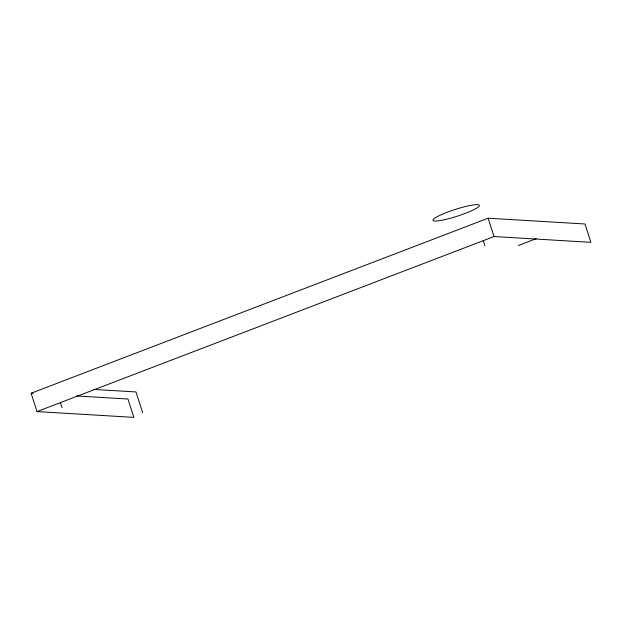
<?xml version="1.0" encoding="UTF-8"?>
<svg xmlns="http://www.w3.org/2000/svg" width="622" height="622" viewBox="0 0 622 622"><rect width="100%" height="100%" fill="white"/><g stroke="black" fill="none" stroke-linecap="round" stroke-linejoin="round"><path stroke-width="0.93" d="M31.1 393.244L488.122 218.205L584.975 223.99L590.9 242.331L494.047 236.547L37.025 411.585L31.1 393.244L33.036 393.361M518.266 245.535L536.296 238.63M93.79 389.426L135.985 391.946L142.648 412.58M76.623 395.965L127.953 399.029L133.878 417.37L37.025 411.585M488.122 218.205L494.047 236.547M483.208 240.434L484.942 245.814M60.35 402.387L62.091 407.768M445.298 219.527A24.351 3.514 -17.9 0 0 479.375 205.384A24.351 3.514 -17.9 0 0 443.914 213.571A24.351 3.514 -17.9 0 0 445.298 219.527"/></g></svg>
